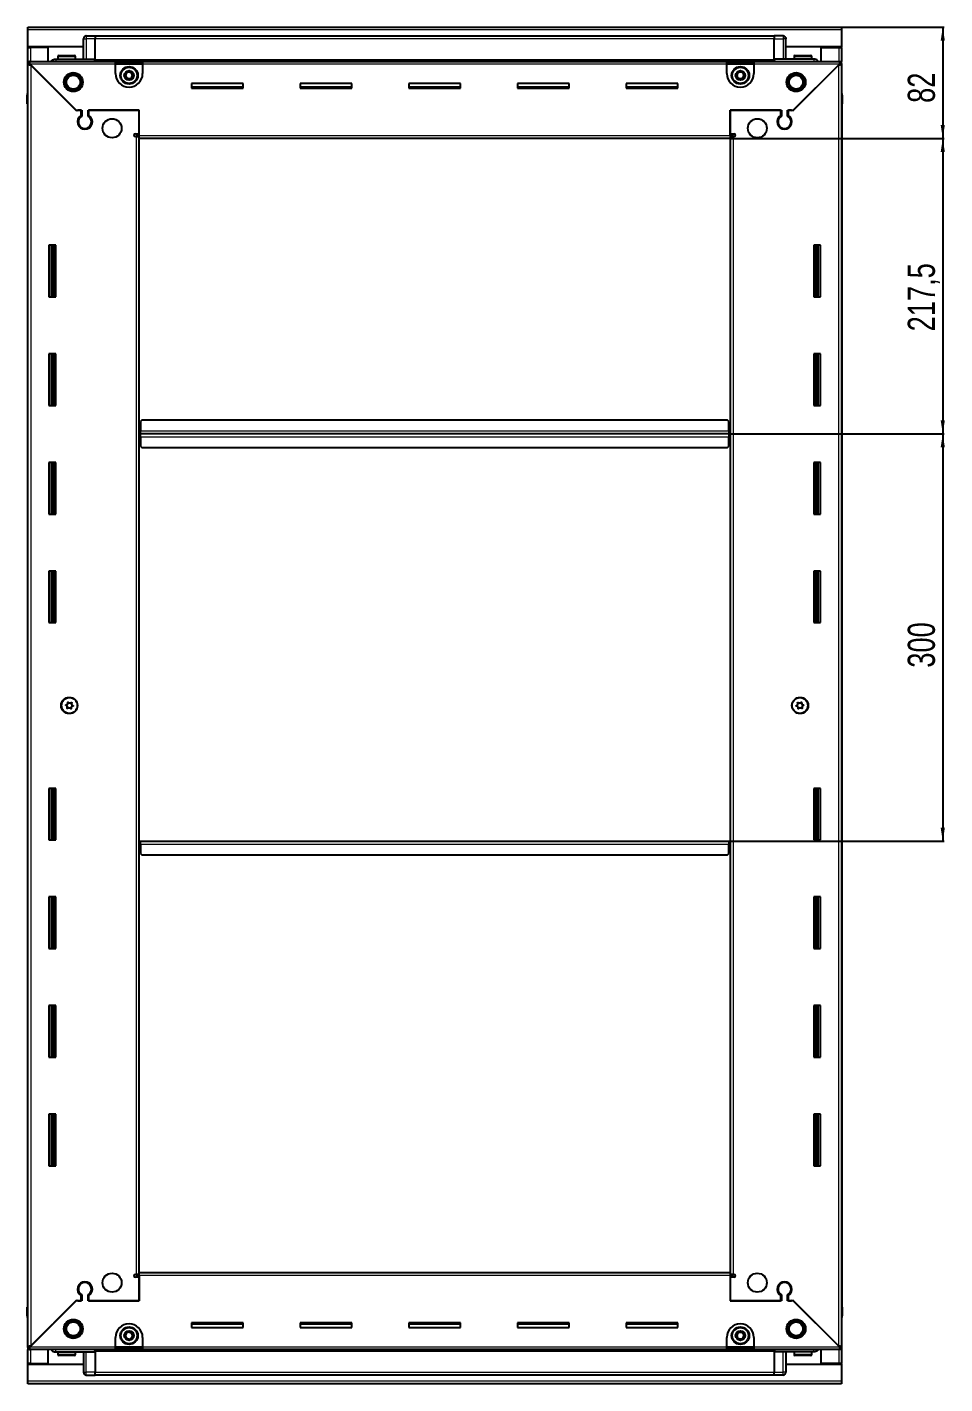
# Model space of a CAD drawing. Header units: millimetres. Extents: x 877 to 3538, y -534 to 1822.
# Drawn here: x 2862 to 3538, y 649 to 1648 of the extents above; entities that cross this region are included whole.
import ezdxf

# ---------------------------------------------------------------- set-up
doc = ezdxf.new("R2010")
doc.units = ezdxf.units.MM
doc.layers.add('FORMAT', color=7, linetype='Continuous')
doc.styles.add('SLDTEXTSTYLE0', font='TXT', dxfattribs={"width": 0.75})
doc.dimstyles.new('SLDDIMSTYLE0', dxfattribs={"dimtxt": 20, "dimasz": 10, "dimexe": 0, "dimexo": 0.0625, "dimgap": 5, "dimtad": 2, "dimdec": 1, "dimrnd": 1e-09, "dimzin": 12, "dimdsep": 46, "dimtxsty": 'SLDTEXTSTYLE0', "dimsah": 1, "dimcen": 0.09, "dimadec": 0, "dimazin": 3, "dimtfac": 1, "dimtofl": 0, "dimtmove": 0, "dimatfit": 3, "dimfxl": 0, "dimfrac": 2, "dimtolj": 1, "dimtzin": 12, "dimarcsym": 0})

# ---------------------------------------------------------------- blocks, each defined once
blk = doc.blocks.new('_D_6')
at = {"layer": 'FORMAT'}
for p, q in [((3461.74, 1647.66), (3537.23, 1647.66)), ((3536.23, 1647.66), (3536.23, 1565.66)), ((3379.74, 1565.66), (3537.23, 1565.66))]:
    blk.add_line(p, q, dxfattribs=at)
for points in [[(3536.23, 1647.66), (3534.69, 1637.66), (3537.77, 1637.66)], [(3536.23, 1565.66), (3537.77, 1575.66), (3534.69, 1575.66)]]:
    blk.add_solid(points, dxfattribs=at)
at = {"layer": 'FORMAT', "insert": (3510.45, 1591.88), "char_height": 20, "attachment_point": 1, "rotation": 90, "style": 'SLDTEXTSTYLE0'}
blk.add_mtext('82', dxfattribs=at)
blk = doc.blocks.new('_D_7')
at = {"layer": 'FORMAT'}
for p, q in [((3379.74, 1565.66), (3537.23, 1565.66)), ((3536.23, 1565.66), (3536.23, 1348.16)), ((3378.74, 1348.16), (3537.23, 1348.16))]:
    blk.add_line(p, q, dxfattribs=at)
for points in [[(3536.23, 1565.66), (3534.69, 1555.66), (3537.77, 1555.66)], [(3536.23, 1348.16), (3537.77, 1358.16), (3534.69, 1358.16)]]:
    blk.add_solid(points, dxfattribs=at)
at = {"layer": 'FORMAT', "insert": (3510.45, 1423.66), "char_height": 20, "attachment_point": 1, "rotation": 90, "style": 'SLDTEXTSTYLE0'}
blk.add_mtext('217,5', dxfattribs=at)
blk = doc.blocks.new('_D_8')
at = {"layer": 'FORMAT'}
for p, q in [((3378.74, 1348.16), (3537.23, 1348.16)), ((3536.23, 1348.16), (3536.23, 1048.16)), ((3378.74, 1048.16), (3537.23, 1048.16))]:
    blk.add_line(p, q, dxfattribs=at)
for points in [[(3536.23, 1348.16), (3534.69, 1338.16), (3537.77, 1338.16)], [(3536.23, 1048.16), (3537.77, 1058.16), (3534.69, 1058.16)]]:
    blk.add_solid(points, dxfattribs=at)
at = {"layer": 'FORMAT', "insert": (3510.45, 1175.99), "char_height": 20, "attachment_point": 1, "rotation": 90, "style": 'SLDTEXTSTYLE0'}
blk.add_mtext('300', dxfattribs=at)

msp = doc.modelspace()

# ---------------------------------------------------------------- linework, layer by layer
at = {"color": 7, "linetype": 'Continuous', "lineweight": 25}
for p, q in [((2862.73, 1647.66), (3461.73, 1647.66)), ((2862.73, 1645.56), (2862.73, 1647.66)), ((2862.73, 1633.16), (2862.73, 1645.56)), ((2903.73, 1624.16), (2903.73, 1639.16)), ((2904.41, 1640.66), (2904.41, 1640.66)), ((2905.73, 1641.16), (2912.23, 1641.16)), ((2905.73, 1641.16), (2912.23, 1641.16)), ((2912.23, 1641.16), (2912.23, 1641.16)), ((2912.23, 1641.16), (2912.23, 1641.16)), ((2912.23, 1641.16), (2912.23, 1639.16)), ((3412.23, 1641.01), (2912.23, 1641.01)), ((2912.23, 1624.16), (2912.23, 1639.16)), ((3412.23, 1641.16), (3412.23, 1641.16)), ((3418.73, 1641.16), (3412.23, 1641.16)), ((3418.73, 1641.16), (3412.23, 1641.16)), ((3412.23, 1641.16), (3412.23, 1639.16)), ((3412.23, 1624.16), (3412.23, 1639.16)), ((3420.73, 1639.16), (3420.73, 1639.16)), ((3420.73, 1624.16), (3420.73, 1639.16)), ((3461.73, 1647.66), (3461.73, 1645.56)), ((3461.73, 1645.56), (3461.73, 1633.16)), ((2903.73, 1633.16), (2862.73, 1633.16)), ((2862.73, 1632.66), (2862.73, 1633.16)), ((2862.73, 1622.41), (2862.73, 1632.66)), ((2862.73, 1632.66), (2864.83, 1632.66)), ((2864.23, 1632.66), (2864.23, 1633.16)), ((2877.73, 1632.66), (2864.83, 1632.66)), ((2877.73, 1622.41), (2877.73, 1632.66)), ((3461.73, 1633.16), (3420.73, 1633.16)), ((3446.73, 1632.66), (3459.63, 1632.66)), ((3446.73, 1622.41), (3446.73, 1632.66)), ((3459.63, 1632.66), (3461.73, 1632.66)), ((3460.23, 1632.66), (3460.23, 1633.16)), ((3461.73, 1632.66), (3461.73, 1633.16)), ((3461.73, 1632.66), (3461.73, 1622.41)), ((2862.73, 1620.91), (2862.73, 1622.41)), ((2862.73, 1622.41), (2863.73, 1622.41)), ((2862.73, 1620.41), (2862.73, 1620.91)), ((2862.73, 1620.91), (2863.73, 1620.91)), ((2862.73, 675.91), (2862.73, 1620.41)), ((2864.23, 1620.41), (2862.73, 1620.41)), ((2863.73, 1620.91), (2863.73, 1622.41)), ((2863.73, 1622.41), (2927.23, 1622.41)), ((2864.33, 1620.31), (2898.23, 1586.41)), ((2898.93, 1585.71), (2864.83, 1619.81)), ((2883.23, 1624.16), (2912.23, 1624.16)), ((2884.73, 1626.06), (2884.73, 1624.16)), ((2885.53, 1626.86), (2896.93, 1626.86)), ((2897.73, 1624.16), (2897.73, 1626.06)), ((2912.16, 1622.41), (2912.23, 1624.13)), ((2912.23, 1624.16), (2912.23, 1623.66)), ((2912.23, 1623.01), (3412.23, 1623.01)), ((2927.23, 1620.31), (2927.23, 1622.41)), ((2927.23, 1622.41), (2947.23, 1622.41)), ((2927.23, 1620.91), (2947.23, 1620.91)), ((2927.23, 1613.41), (2927.23, 1620.31)), ((2947.23, 1622.41), (3377.23, 1622.41)), ((2947.23, 1622.41), (2947.23, 1620.31)), ((2947.23, 1620.31), (2947.23, 1613.41)), ((3377.23, 1620.31), (3377.23, 1622.41)), ((3377.23, 1622.41), (3397.23, 1622.41)), ((3377.23, 1620.91), (3397.23, 1620.91)), ((3377.23, 1613.41), (3377.23, 1620.31)), ((3397.23, 1622.41), (3460.73, 1622.41)), ((3397.23, 1622.41), (3397.23, 1620.31)), ((3397.23, 1620.31), (3397.23, 1613.41)), ((3412.23, 1624.16), (3412.23, 1623.66)), ((3441.23, 1624.16), (3412.23, 1624.16)), ((3412.23, 1624.13), (3412.31, 1622.41)), ((3459.63, 1619.81), (3425.53, 1585.71)), ((3426.23, 1586.41), (3460.13, 1620.31)), ((3426.73, 1626.06), (3426.73, 1624.16)), ((3427.53, 1626.86), (3438.93, 1626.86)), ((3439.73, 1624.16), (3439.73, 1626.06)), ((3460.23, 1620.41), (3461.73, 1620.41)), ((3460.73, 1620.91), (3460.73, 1622.41)), ((3460.73, 1622.41), (3461.73, 1622.41)), ((3460.73, 1620.91), (3461.73, 1620.91)), ((3461.73, 1620.91), (3461.73, 1622.41)), ((3461.73, 1620.91), (3461.73, 1620.41)), ((3461.73, 1620.41), (3461.73, 675.91)), ((3021.23, 1606.16), (2983.23, 1606.16)), ((2983.23, 1606.16), (2983.23, 1602.66)), ((3021.23, 1603.41), (2983.23, 1603.41)), ((2983.23, 1602.66), (3021.23, 1602.66)), ((3021.23, 1602.66), (3021.23, 1606.16)), ((3101.23, 1606.16), (3063.23, 1606.16)), ((3063.23, 1606.16), (3063.23, 1602.66)), ((3101.23, 1603.41), (3063.23, 1603.41)), ((3063.23, 1602.66), (3101.23, 1602.66)), ((3101.23, 1602.66), (3101.23, 1606.16)), ((3181.23, 1606.16), (3143.23, 1606.16)), ((3143.23, 1606.16), (3143.23, 1602.66)), ((3181.23, 1603.41), (3143.23, 1603.41)), ((3143.23, 1602.66), (3181.23, 1602.66)), ((3181.23, 1602.66), (3181.23, 1606.16)), ((3261.23, 1606.16), (3223.23, 1606.16)), ((3223.23, 1606.16), (3223.23, 1602.66)), ((3261.23, 1603.41), (3223.23, 1603.41)), ((3223.23, 1602.66), (3261.23, 1602.66)), ((3261.23, 1602.66), (3261.23, 1606.16)), ((3341.23, 1606.16), (3303.23, 1606.16)), ((3303.23, 1606.16), (3303.23, 1602.66)), ((3341.23, 1603.41), (3303.23, 1603.41)), ((3303.23, 1602.66), (3341.23, 1602.66)), ((3341.23, 1602.66), (3341.23, 1606.16)), ((3461.73, 1598.98), (3461.73, 1598.98)), ((2862.23, 1597.66), (2862.23, 1591.16)), ((2862.23, 1591.16), (2862.23, 1597.66)), ((2862.23, 1591.16), (2862.23, 1591.16)), ((2862.73, 1591.16), (2862.23, 1591.16)), ((2862.38, 1591.16), (2862.38, 705.16)), ((3461.73, 1591.16), (3462.23, 1591.16)), ((3462.08, 705.16), (3462.08, 1591.16)), ((3462.23, 1597.66), (3462.23, 1591.16)), ((3462.23, 1591.16), (3462.23, 1597.66)), ((3462.23, 1591.16), (3462.23, 1591.16)), ((3462.23, 1591.16), (3462.23, 1591.16)), ((2898.23, 1586.41), (2902.43, 1586.41)), ((2899.63, 1586.41), (2898.93, 1585.71)), ((2901.73, 1586.41), (2899.63, 1586.41)), ((2901.73, 1586.41), (2901.73, 1582.52)), ((2902.43, 1586.41), (2902.43, 1582.12)), ((2907.03, 1586.41), (2944.73, 1586.41)), ((2907.03, 1582.12), (2907.03, 1586.41)), ((2907.73, 1582.52), (2907.73, 1586.41)), ((2944.73, 1586.41), (2907.73, 1586.41)), ((2944.73, 1567.76), (2944.73, 1586.41)), ((2944.73, 1569.16), (2944.73, 1586.41)), ((3379.73, 1586.41), (3417.43, 1586.41)), ((3379.73, 1567.76), (3379.73, 1586.41)), ((3379.73, 1586.41), (3379.73, 1569.16)), ((3416.73, 1586.41), (3379.73, 1586.41)), ((3416.73, 1586.41), (3416.73, 1582.52)), ((3417.43, 1586.41), (3417.43, 1582.12)), ((3422.03, 1586.41), (3426.23, 1586.41)), ((3422.03, 1582.12), (3422.03, 1586.41)), ((3424.83, 1586.41), (3422.73, 1586.41)), ((3422.73, 1582.52), (3422.73, 1586.41)), ((3425.53, 1585.71), (3424.83, 1586.41)), ((2902.73, 1573.55), (2902.73, 1572.79)), ((2941.88, 1569.16), (2944.73, 1569.16)), ((3379.73, 1569.16), (3382.58, 1569.16)), ((3421.73, 1573.55), (3421.73, 1572.79)), ((2942.63, 1567.16), (2941.88, 1567.16)), ((2942.63, 1567.16), (2944.73, 1567.16)), ((2944.73, 1568.16), (2942.73, 1568.16)), ((2942.73, 1568.16), (2942.73, 1567.16)), ((2944.73, 1565.66), (2944.73, 1567.76)), ((3379.73, 1565.66), (2944.73, 1565.66)), ((2944.73, 730.66), (2944.73, 1565.66)), ((3381.73, 1568.16), (3379.73, 1568.16)), ((3379.73, 1567.76), (3379.73, 1565.66)), ((3379.73, 1567.16), (3381.83, 1567.16)), ((3379.73, 1565.66), (3379.73, 730.66)), ((3381.73, 1567.16), (3381.73, 1568.16)), ((3382.58, 1567.16), (3381.83, 1567.16)), ((2883.23, 1487.16), (2878.23, 1487.16)), ((2878.23, 1487.16), (2878.23, 1449.16)), ((2880.38, 1449.16), (2880.38, 1487.16)), ((2882.17, 1449.16), (2882.17, 1487.16)), ((2882.21, 1449.16), (2882.21, 1487.16)), ((2883.23, 1449.16), (2883.23, 1487.16)), ((3441.23, 1487.16), (3441.23, 1449.16)), ((3446.23, 1487.16), (3441.23, 1487.16)), ((3442.25, 1487.16), (3442.25, 1449.16)), ((3442.29, 1487.16), (3442.29, 1449.16)), ((3444.08, 1487.16), (3444.08, 1449.16)), ((3446.23, 1449.16), (3446.23, 1487.16)), ((2878.23, 1449.16), (2883.23, 1449.16)), ((3441.23, 1449.16), (3446.23, 1449.16)), ((2883.23, 1407.16), (2878.23, 1407.16)), ((2878.23, 1407.16), (2878.23, 1369.16)), ((2880.38, 1369.16), (2880.38, 1407.16)), ((2882.17, 1369.16), (2882.17, 1407.16)), ((2882.21, 1369.16), (2882.21, 1407.16)), ((2883.23, 1369.16), (2883.23, 1407.16)), ((3441.23, 1407.16), (3441.23, 1369.16)), ((3446.23, 1407.16), (3441.23, 1407.16)), ((3442.25, 1407.16), (3442.25, 1369.16)), ((3442.29, 1407.16), (3442.29, 1369.16)), ((3444.08, 1407.16), (3444.08, 1369.16)), ((3446.23, 1369.16), (3446.23, 1407.16)), ((2878.23, 1369.16), (2883.23, 1369.16)), ((3441.23, 1369.16), (3446.23, 1369.16)), ((2945.73, 1351.01), (2945.48, 1351.01)), ((2945.48, 1351.01), (2945.48, 1348.16)), ((2946.73, 1358.16), (2945.73, 1357.16)), ((2945.73, 1357.16), (2945.73, 1350.26)), ((2945.73, 1348.16), (2945.73, 1350.26)), ((3377.73, 1358.16), (2946.73, 1358.16)), ((3378.73, 1357.16), (3377.73, 1358.16)), ((3378.73, 1350.26), (3378.73, 1357.16)), ((3378.98, 1351.01), (3378.73, 1351.01)), ((3378.73, 1350.26), (3378.73, 1348.16)), ((3378.98, 1348.16), (3378.98, 1351.01)), ((2945.48, 1348.16), (2944.73, 1348.16)), ((2945.48, 1348.16), (2945.48, 1345.31)), ((2945.48, 1345.31), (2945.73, 1345.31)), ((2945.73, 1346.06), (2945.73, 1348.16)), ((3378.73, 1348.16), (2945.73, 1348.16)), ((2945.73, 1346.06), (2945.73, 1339.16)), ((2945.73, 1339.16), (2946.73, 1338.16)), ((3377.73, 1338.16), (3378.73, 1339.16)), ((3378.73, 1348.16), (3378.73, 1346.06)), ((3378.73, 1339.16), (3378.73, 1346.06)), ((3378.73, 1345.31), (3378.98, 1345.31)), ((3378.98, 1345.31), (3378.98, 1348.16)), ((3379.73, 1348.16), (3378.98, 1348.16)), ((2946.73, 1338.16), (3377.73, 1338.16)), ((2883.23, 1327.16), (2878.23, 1327.16)), ((2878.23, 1327.16), (2878.23, 1289.16)), ((2880.38, 1289.16), (2880.38, 1327.16)), ((2882.17, 1289.16), (2882.17, 1327.16)), ((2882.21, 1289.16), (2882.21, 1327.16)), ((2883.23, 1289.16), (2883.23, 1327.16)), ((3441.23, 1327.16), (3441.23, 1289.16)), ((3446.23, 1327.16), (3441.23, 1327.16)), ((3442.25, 1327.16), (3442.25, 1289.16)), ((3442.29, 1327.16), (3442.29, 1289.16)), ((3444.08, 1327.16), (3444.08, 1289.16)), ((3446.23, 1289.16), (3446.23, 1327.16)), ((2878.23, 1289.16), (2883.23, 1289.16)), ((3441.23, 1289.16), (3446.23, 1289.16)), ((2883.23, 1247.16), (2878.23, 1247.16)), ((2878.23, 1247.16), (2878.23, 1209.16)), ((2880.38, 1209.16), (2880.38, 1247.16)), ((2882.17, 1209.16), (2882.17, 1247.16)), ((2882.21, 1209.16), (2882.21, 1247.16)), ((2883.23, 1209.16), (2883.23, 1247.16)), ((3441.23, 1247.16), (3441.23, 1209.16)), ((3446.23, 1247.16), (3441.23, 1247.16)), ((3442.25, 1247.16), (3442.25, 1209.16)), ((3442.29, 1247.16), (3442.29, 1209.16)), ((3444.08, 1247.16), (3444.08, 1209.16)), ((3446.23, 1209.16), (3446.23, 1247.16)), ((2878.23, 1209.16), (2883.23, 1209.16)), ((3441.23, 1209.16), (3446.23, 1209.16)), ((2883.23, 1087.16), (2878.23, 1087.16)), ((2878.23, 1087.16), (2878.23, 1049.16)), ((2880.38, 1049.16), (2880.38, 1087.16)), ((2882.17, 1049.16), (2882.17, 1087.16)), ((2882.21, 1049.16), (2882.21, 1087.16)), ((2883.23, 1049.16), (2883.23, 1087.16)), ((3441.23, 1087.16), (3441.23, 1049.16)), ((3446.23, 1087.16), (3441.23, 1087.16)), ((3442.25, 1087.16), (3442.25, 1049.16)), ((3442.29, 1087.16), (3442.29, 1049.16)), ((3444.08, 1087.16), (3444.08, 1049.16)), ((3446.23, 1049.16), (3446.23, 1087.16)), ((2878.23, 1049.16), (2883.23, 1049.16)), ((3441.23, 1049.16), (3446.23, 1049.16)), ((2944.73, 1048.16), (2945.48, 1048.16)), ((2945.48, 1048.16), (2945.48, 1045.31)), ((2945.48, 1045.31), (2945.73, 1045.31)), ((2945.73, 1048.16), (3378.73, 1048.16)), ((2945.73, 1046.06), (2945.73, 1048.16)), ((2945.73, 1046.06), (2945.73, 1039.16)), ((2945.73, 1039.16), (2946.73, 1038.16)), ((3377.73, 1038.16), (3378.73, 1039.16)), ((3378.73, 1048.16), (3378.73, 1046.06)), ((3378.73, 1039.16), (3378.73, 1046.06)), ((3378.73, 1045.31), (3378.98, 1045.31)), ((3378.98, 1045.31), (3378.98, 1048.16)), ((3378.98, 1048.16), (3379.73, 1048.16)), ((2946.73, 1038.16), (3377.73, 1038.16)), ((2883.23, 1007.16), (2878.23, 1007.16)), ((2878.23, 1007.16), (2878.23, 969.16)), ((2880.38, 969.16), (2880.38, 1007.16)), ((2882.17, 969.16), (2882.17, 1007.16)), ((2882.21, 969.16), (2882.21, 1007.16)), ((2883.23, 969.16), (2883.23, 1007.16)), ((3441.23, 1007.16), (3441.23, 969.16)), ((3446.23, 1007.16), (3441.23, 1007.16)), ((3442.25, 1007.16), (3442.25, 969.16)), ((3442.29, 1007.16), (3442.29, 969.16)), ((3444.08, 1007.16), (3444.08, 969.16)), ((3446.23, 969.16), (3446.23, 1007.16)), ((2878.23, 969.16), (2883.23, 969.16)), ((3441.23, 969.16), (3446.23, 969.16)), ((2883.23, 927.16), (2878.23, 927.16)), ((2878.23, 927.16), (2878.23, 889.16)), ((2880.38, 889.16), (2880.38, 927.16)), ((2882.17, 889.16), (2882.17, 927.16)), ((2882.21, 889.16), (2882.21, 927.16)), ((2883.23, 889.16), (2883.23, 927.16)), ((3441.23, 927.16), (3441.23, 889.16)), ((3446.23, 927.16), (3441.23, 927.16)), ((3442.25, 927.16), (3442.25, 889.16)), ((3442.29, 927.16), (3442.29, 889.16)), ((3444.08, 927.16), (3444.08, 889.16)), ((3446.23, 889.16), (3446.23, 927.16)), ((2878.23, 889.16), (2883.23, 889.16)), ((3441.23, 889.16), (3446.23, 889.16)), ((2883.23, 847.16), (2878.23, 847.16)), ((2878.23, 847.16), (2878.23, 809.16)), ((2880.38, 809.16), (2880.38, 847.16)), ((2882.17, 809.16), (2882.17, 847.16)), ((2882.21, 809.16), (2882.21, 847.16)), ((2883.23, 809.16), (2883.23, 847.16)), ((3441.23, 847.16), (3441.23, 809.16)), ((3446.23, 847.16), (3441.23, 847.16)), ((3442.25, 847.16), (3442.25, 809.16)), ((3442.29, 847.16), (3442.29, 809.16)), ((3444.08, 847.16), (3444.08, 809.16)), ((3446.23, 809.16), (3446.23, 847.16)), ((2878.23, 809.16), (2883.23, 809.16)), ((3441.23, 809.16), (3446.23, 809.16)), ((2944.73, 730.66), (3379.73, 730.66)), ((2944.73, 728.56), (2944.73, 730.66)), ((3379.73, 730.66), (3379.73, 728.56)), ((2902.73, 723.53), (2902.73, 722.77)), ((2941.88, 729.16), (2942.63, 729.16)), ((2944.73, 727.16), (2941.88, 727.16)), ((2944.73, 729.16), (2942.63, 729.16)), ((2942.73, 729.16), (2942.73, 728.16)), ((2942.73, 728.16), (2944.73, 728.16)), ((2944.73, 728.56), (2944.73, 709.91)), ((2944.73, 709.91), (2944.73, 727.16)), ((3381.83, 729.16), (3379.73, 729.16)), ((3379.73, 728.56), (3379.73, 709.91)), ((3379.73, 728.16), (3381.73, 728.16)), ((3379.73, 727.16), (3379.73, 709.91)), ((3382.58, 727.16), (3379.73, 727.16)), ((3381.73, 728.16), (3381.73, 729.16)), ((3381.83, 729.16), (3382.58, 729.16)), ((3421.73, 723.53), (3421.73, 722.77)), ((2898.23, 709.91), (2864.33, 676.01)), ((2864.83, 676.51), (2898.93, 710.61)), ((2902.43, 709.91), (2898.23, 709.91)), ((2898.93, 710.61), (2899.63, 709.91)), ((2899.63, 709.91), (2901.73, 709.91)), ((2901.73, 713.8), (2901.73, 709.91)), ((2902.43, 714.2), (2902.43, 709.91)), ((2907.03, 709.91), (2907.03, 714.2)), ((2944.73, 709.91), (2907.03, 709.91)), ((2907.73, 709.91), (2907.73, 713.8)), ((2907.73, 709.91), (2944.73, 709.91)), ((3417.43, 709.91), (3379.73, 709.91)), ((3379.73, 709.91), (3416.73, 709.91)), ((3416.73, 713.8), (3416.73, 709.91)), ((3417.43, 714.2), (3417.43, 709.91)), ((3422.03, 709.91), (3422.03, 714.2)), ((3426.23, 709.91), (3422.03, 709.91)), ((3422.73, 709.91), (3422.73, 713.8)), ((3422.73, 709.91), (3424.83, 709.91)), ((3424.83, 709.91), (3425.53, 710.61)), ((3425.53, 710.61), (3459.63, 676.51)), ((3460.13, 676.01), (3426.23, 709.91)), ((2862.23, 705.16), (2862.23, 705.16)), ((2862.23, 698.66), (2862.23, 705.16)), ((2862.23, 705.16), (2862.23, 705.16)), ((2862.23, 705.16), (2862.23, 698.66)), ((2862.73, 705.16), (2862.23, 705.16)), ((3461.73, 705.16), (3462.23, 705.16)), ((3462.23, 705.16), (3462.23, 705.16)), ((3462.23, 698.66), (3462.23, 705.16)), ((3462.23, 705.16), (3462.23, 698.66)), ((2862.73, 697.34), (2862.73, 697.34)), ((3021.23, 693.66), (2983.23, 693.66)), ((2983.23, 693.66), (2983.23, 690.16)), ((2983.23, 692.91), (3021.23, 692.91)), ((2983.23, 690.16), (3021.23, 690.16)), ((3021.23, 690.16), (3021.23, 693.66)), ((3101.23, 693.66), (3063.23, 693.66)), ((3063.23, 693.66), (3063.23, 690.16)), ((3063.23, 692.91), (3101.23, 692.91)), ((3063.23, 690.16), (3101.23, 690.16)), ((3101.23, 690.16), (3101.23, 693.66)), ((3181.23, 693.66), (3143.23, 693.66)), ((3143.23, 693.66), (3143.23, 690.16)), ((3143.23, 692.91), (3181.23, 692.91)), ((3143.23, 690.16), (3181.23, 690.16)), ((3181.23, 690.16), (3181.23, 693.66)), ((3261.23, 693.66), (3223.23, 693.66)), ((3223.23, 693.66), (3223.23, 690.16)), ((3223.23, 692.91), (3261.23, 692.91)), ((3223.23, 690.16), (3261.23, 690.16)), ((3261.23, 690.16), (3261.23, 693.66)), ((3341.23, 693.66), (3303.23, 693.66)), ((3303.23, 693.66), (3303.23, 690.16)), ((3303.23, 692.91), (3341.23, 692.91)), ((3303.23, 690.16), (3341.23, 690.16)), ((3341.23, 690.16), (3341.23, 693.66)), ((2927.23, 676.01), (2927.23, 682.91)), ((2947.23, 682.91), (2947.23, 676.01)), ((3377.23, 676.01), (3377.23, 682.91)), ((3397.23, 682.91), (3397.23, 676.01)), ((2862.73, 675.41), (2862.73, 675.91)), ((2864.23, 675.91), (2862.73, 675.91)), ((2862.73, 675.41), (2862.73, 673.91)), ((2863.73, 675.41), (2862.73, 675.41)), ((2862.73, 663.66), (2862.73, 673.91)), ((2863.73, 673.91), (2862.73, 673.91)), ((2863.73, 675.41), (2863.73, 673.91)), ((2927.23, 673.91), (2863.73, 673.91)), ((2877.73, 663.66), (2877.73, 673.91)), ((2883.23, 672.16), (2912.23, 672.16)), ((2884.73, 672.16), (2884.73, 670.26)), ((2889.3, 669.46), (2885.53, 669.46)), ((2896.93, 669.46), (2889.3, 669.46)), ((2897.73, 670.26), (2897.73, 672.16)), ((2903.73, 672.16), (2903.73, 657.16)), ((2912.23, 672.19), (2912.16, 673.91)), ((3412.23, 673.31), (2912.23, 673.31)), ((2912.23, 672.16), (2912.23, 672.66)), ((2912.23, 672.16), (2912.23, 657.16)), ((2927.23, 673.91), (2927.23, 676.01)), ((2947.23, 675.41), (2927.23, 675.41)), ((2947.23, 673.91), (2927.23, 673.91)), ((2947.23, 676.01), (2947.23, 673.91)), ((3377.23, 673.91), (2947.23, 673.91)), ((3377.23, 673.91), (3377.23, 676.01)), ((3397.23, 675.41), (3377.23, 675.41)), ((3397.23, 673.91), (3377.23, 673.91)), ((3397.23, 676.01), (3397.23, 673.91)), ((3460.73, 673.91), (3397.23, 673.91)), ((3412.31, 673.91), (3412.23, 672.19)), ((3412.23, 672.16), (3412.23, 672.66)), ((3441.23, 672.16), (3412.23, 672.16)), ((3412.23, 672.16), (3412.23, 657.16)), ((3420.73, 672.16), (3420.73, 657.16)), ((3426.73, 672.16), (3426.73, 670.26)), ((3434.52, 669.46), (3427.53, 669.46)), ((3438.93, 669.46), (3434.52, 669.46)), ((3439.73, 670.26), (3439.73, 672.16)), ((3446.73, 663.66), (3446.73, 673.91)), ((3460.23, 675.91), (3461.73, 675.91)), ((3460.73, 675.41), (3460.73, 673.91)), ((3461.73, 675.41), (3460.73, 675.41)), ((3461.73, 673.91), (3460.73, 673.91)), ((3461.73, 675.91), (3461.73, 675.41)), ((3461.73, 675.41), (3461.73, 673.91)), ((3461.73, 673.91), (3461.73, 663.66)), ((2864.83, 663.66), (2862.73, 663.66)), ((2862.73, 663.16), (2862.73, 663.66)), ((2862.73, 663.16), (2903.73, 663.16)), ((2862.73, 650.76), (2862.73, 663.16)), ((2864.23, 663.16), (2864.23, 663.66)), ((2864.83, 663.66), (2877.73, 663.66)), ((3420.73, 663.16), (3461.73, 663.16)), ((3459.63, 663.66), (3446.73, 663.66)), ((3461.73, 663.66), (3459.63, 663.66)), ((3460.23, 663.16), (3460.23, 663.66)), ((3461.73, 663.16), (3461.73, 663.66)), ((3461.73, 663.16), (3461.73, 650.76)), ((2862.73, 648.66), (2862.73, 650.76)), ((2903.73, 657.16), (2903.73, 657.16)), ((2905.73, 655.16), (2912.23, 655.16)), ((2905.73, 655.16), (2912.23, 655.16)), ((2912.23, 655.16), (2912.23, 657.16)), ((2912.23, 655.31), (3412.23, 655.31)), ((2912.23, 655.16), (2912.23, 655.16)), ((3412.23, 655.16), (3412.23, 657.16)), ((3412.23, 655.16), (3412.23, 655.16)), ((3418.73, 655.16), (3412.23, 655.16)), ((3412.23, 655.16), (3412.23, 655.16)), ((3418.73, 655.16), (3412.23, 655.16)), ((3420.05, 655.66), (3420.05, 655.66)), ((3461.73, 650.76), (3461.73, 648.66)), ((3461.73, 648.66), (2862.73, 648.66))]:
    msp.add_line(p, q, dxfattribs=at)
at = {"color": 8, "linetype": 'Continuous', "lineweight": 18}
for p, q in [((3461.73, 1645.56), (2862.73, 1645.56)), ((2903.73, 1639.16), (2905.73, 1639.16)), ((2905.73, 1641.16), (2905.73, 1639.16)), ((2905.73, 1639.16), (2905.73, 1624.16)), ((2912.23, 1639.16), (2905.73, 1639.16)), ((3412.23, 1639.01), (2912.23, 1639.01)), ((3412.23, 1639.16), (3418.73, 1639.16)), ((3418.73, 1641.16), (3418.73, 1639.16)), ((3418.73, 1639.16), (3418.73, 1624.16)), ((3420.73, 1639.16), (3418.73, 1639.16)), ((2864.83, 1632.66), (2864.83, 1633.16)), ((2864.83, 1622.41), (2864.83, 1632.66)), ((3459.63, 1633.16), (3459.63, 1632.66)), ((3459.63, 1632.66), (3459.63, 1622.41)), ((2927.23, 1620.31), (2864.33, 1620.31)), ((2864.83, 1619.81), (2864.83, 676.51)), ((2884.73, 1626.06), (2897.73, 1626.06)), ((3412.23, 1623.66), (2912.23, 1623.66)), ((3412.23, 1622.42), (2912.23, 1622.42)), ((2927.23, 1620.31), (2947.23, 1620.31)), ((3377.23, 1620.31), (2947.23, 1620.31)), ((3377.23, 1620.31), (3397.23, 1620.31)), ((3460.13, 1620.31), (3397.23, 1620.31)), ((3426.73, 1626.06), (3439.73, 1626.06)), ((3459.63, 676.51), (3459.63, 1619.81)), ((2862.73, 1597.66), (2862.23, 1597.66)), ((3461.73, 1597.66), (3462.23, 1597.66)), ((2942.63, 729.16), (2942.63, 1567.16)), ((2944.73, 1567.76), (3379.73, 1567.76)), ((3381.83, 1567.16), (3381.83, 729.16)), ((2879.73, 1487.16), (2879.73, 1449.16)), ((2880.97, 1487.16), (2880.97, 1449.16)), ((3443.49, 1449.16), (3443.49, 1487.16)), ((3444.73, 1449.16), (3444.73, 1487.16)), ((2879.73, 1407.16), (2879.73, 1369.16)), ((2880.97, 1407.16), (2880.97, 1369.16)), ((3443.49, 1369.16), (3443.49, 1407.16)), ((3444.73, 1369.16), (3444.73, 1407.16)), ((3378.73, 1350.26), (2945.73, 1350.26)), ((2945.73, 1346.06), (3378.73, 1346.06)), ((2879.73, 1327.16), (2879.73, 1289.16)), ((2880.97, 1327.16), (2880.97, 1289.16)), ((3443.49, 1289.16), (3443.49, 1327.16)), ((3444.73, 1289.16), (3444.73, 1327.16)), ((2879.73, 1247.16), (2879.73, 1209.16)), ((2880.97, 1247.16), (2880.97, 1209.16)), ((3443.49, 1209.16), (3443.49, 1247.16)), ((3444.73, 1209.16), (3444.73, 1247.16)), ((2879.73, 1087.16), (2879.73, 1049.16)), ((2880.97, 1087.16), (2880.97, 1049.16)), ((3443.49, 1049.16), (3443.49, 1087.16)), ((3444.73, 1049.16), (3444.73, 1087.16)), ((2945.73, 1046.06), (3378.73, 1046.06)), ((2879.73, 1007.16), (2879.73, 969.16)), ((2880.97, 1007.16), (2880.97, 969.16)), ((3443.49, 969.16), (3443.49, 1007.16)), ((3444.73, 969.16), (3444.73, 1007.16)), ((2879.73, 927.16), (2879.73, 889.16)), ((2880.97, 927.16), (2880.97, 889.16)), ((3443.49, 889.16), (3443.49, 927.16)), ((3444.73, 889.16), (3444.73, 927.16)), ((2879.73, 847.16), (2879.73, 809.16)), ((2880.97, 847.16), (2880.97, 809.16)), ((3443.49, 809.16), (3443.49, 847.16)), ((3444.73, 809.16), (3444.73, 847.16)), ((3379.73, 728.56), (2944.73, 728.56)), ((2862.73, 698.66), (2862.23, 698.66)), ((3461.73, 698.66), (3462.23, 698.66)), ((2864.33, 676.01), (2927.23, 676.01)), ((2864.83, 663.66), (2864.83, 673.91)), ((2889.03, 670.26), (2884.73, 670.26)), ((2897.73, 670.26), (2889.03, 670.26)), ((2905.73, 657.16), (2905.73, 672.16)), ((2912.23, 673.89), (3412.23, 673.89)), ((2912.23, 672.66), (3412.23, 672.66)), ((2947.23, 676.01), (2927.23, 676.01)), ((2947.23, 676.01), (3377.23, 676.01)), ((3397.23, 676.01), (3377.23, 676.01)), ((3397.23, 676.01), (3460.13, 676.01)), ((3418.73, 657.16), (3418.73, 672.16)), ((3434.7, 670.26), (3426.73, 670.26)), ((3439.73, 670.26), (3434.7, 670.26)), ((3459.63, 673.91), (3459.63, 663.66)), ((2864.83, 663.16), (2864.83, 663.66)), ((3459.63, 663.66), (3459.63, 663.16)), ((3461.73, 650.76), (2862.73, 650.76)), ((2903.73, 657.16), (2905.73, 657.16)), ((2912.23, 657.16), (2905.73, 657.16)), ((2905.73, 655.16), (2905.73, 657.16)), ((2912.23, 657.31), (3412.23, 657.31)), ((3412.23, 657.16), (3418.73, 657.16)), ((3420.73, 657.16), (3418.73, 657.16)), ((3418.73, 655.16), (3418.73, 657.16))]:
    msp.add_line(p, q, dxfattribs=at)
at = {"color": 7, "linetype": 'Continuous', "lineweight": 25, "flags": 128}
msp.add_lwpolyline([(3420.58, 1639.91), (3420.69, 1639.55), (3420.73, 1639.16)], dxfattribs=at)
at = {"color": 7, "linetype": 'Continuous', "lineweight": 25}
for centre, radius in [((2937.23, 1612.16), 6.5), ((3387.23, 1612.16), 6.5), ((2896.23, 1607.16), 7), ((2896.23, 1607.16), 6.03), ((2896.23, 1607.16), 5.1), ((2937.23, 1612.16), 3.46), ((3387.23, 1612.16), 3.46), ((3428.23, 1607.16), 7), ((3428.23, 1607.16), 6.03), ((3428.23, 1607.16), 5.1), ((2924.73, 1573.16), 7), ((3399.73, 1573.16), 7), ((2893.23, 1148.16), 6), ((2893.38, 1148.16), 5.79), ((2893.38, 1148.16), 1.85), ((3431.23, 1148.16), 6), ((3431.08, 1148.16), 5.79), ((3431.08, 1148.16), 1.85), ((2924.73, 723.16), 7), ((3399.73, 723.16), 7), ((2896.23, 689.16), 7), ((2896.23, 689.16), 6.03), ((2896.23, 689.16), 5.1), ((2937.23, 684.16), 6.5), ((3387.23, 684.16), 6.5), ((3428.23, 689.16), 7), ((3428.23, 689.16), 6.03), ((3428.23, 689.16), 5.1), ((2937.23, 684.16), 3.46), ((3387.23, 684.16), 3.46)]:
    msp.add_circle(centre, radius, dxfattribs=at)
at = {"color": 8, "linetype": 'Continuous', "lineweight": 18}
for centre in [(2937.23, 1612.16), (3387.23, 1612.16), (2937.23, 684.16), (3387.23, 684.16)]:
    msp.add_circle(centre, 5.7, dxfattribs=at)
at = {"color": 7, "linetype": 'Continuous', "lineweight": 25}
for centre, radius, start, end in [((2905.73, 1639.16), 2, 90, 180), ((2905.73, 1639.16), 2, 123.94202, 131.40962), ((2905.73, 1639.16), 2, 90, 108.58003), ((3418.73, 1639.16), 2, 0, 90), ((2885.53, 1626.06), 0.8, 90, 180), ((2896.93, 1626.06), 0.8, 0, 90), ((2903.53, 1624.36), 0.2, 270, 0), ((3420.93, 1624.36), 0.2, 180, 270), ((3427.53, 1626.06), 0.8, 90, 180), ((3438.93, 1626.06), 0.8, 0, 90), ((2937.23, 1613.41), 10, 180, 270), ((2937.23, 1612.16), 2.5, 134.01559, 194.01559), ((2937.23, 1612.16), 2.5, 194.01559, 254.01559), ((2937.23, 1612.16), 2.5, 74.01559, 134.01559), ((2937.23, 1612.16), 2.5, 254.01559, 314.01559), ((2937.23, 1613.41), 10, 270, 0), ((2937.23, 1612.16), 2.5, 14.01559, 74.01559), ((2937.23, 1612.16), 2.5, 314.01559, 14.01559), ((3387.23, 1613.41), 10, 180, 270), ((3387.23, 1612.16), 2.5, 160.11158, 220.11158), ((3387.23, 1612.16), 2.5, 100.11158, 160.11158), ((3387.23, 1612.16), 2.5, 220.11158, 280.11158), ((3387.23, 1612.16), 2.5, 40.11158, 100.11158), ((3387.23, 1613.41), 10, 270, 0), ((3387.23, 1612.16), 2.5, 280.11158, 340.11158), ((3387.23, 1612.16), 2.5, 340.11158, 40.11158), ((2864.23, 1597.66), 2, 138.57492, 180), ((2864.23, 1597.66), 2, 138.59038, 180), ((3460.23, 1597.66), 2, 0, 41.40962), ((2904.73, 1577.91), 5.5, 123.05573, 56.94427), ((2904.73, 1577.91), 4.8, 118.63099, 61.36901), ((3419.73, 1577.91), 5.5, 123.05573, 56.94427), ((3419.73, 1577.91), 4.8, 118.63099, 61.36901), ((2941.88, 1568.16), 1, 90, 270), ((3382.58, 1568.16), 1, 270, 90), ((2904.73, 718.41), 5.5, 303.05573, 236.94427), ((2904.73, 718.41), 4.8, 298.63099, 241.36901), ((2941.88, 728.16), 1, 90, 270), ((3382.58, 728.16), 1, 270, 90), ((3419.73, 718.41), 5.5, 303.05573, 236.94427), ((3419.73, 718.41), 4.8, 298.63099, 241.36901), ((2864.23, 698.66), 2, 180, 221.39416), ((2937.23, 682.91), 10, 90, 180), ((2937.23, 682.91), 10, 0, 90), ((3387.23, 682.91), 10, 90, 180), ((3387.23, 682.91), 10, 0, 90), ((3460.23, 698.66), 2, 318.57492, 360), ((3460.23, 698.66), 2, 318.59038, 0), ((2937.23, 684.16), 2.5, 127.47401, 187.47401), ((2937.23, 684.16), 2.5, 187.47401, 247.47401), ((2937.23, 684.16), 2.5, 67.47401, 127.47401), ((2937.23, 684.16), 2.5, 247.47401, 307.47401), ((2937.23, 684.16), 2.5, 7.47401, 67.47401), ((2937.23, 684.16), 2.5, 307.47401, 7.47401), ((3387.23, 684.16), 2.5, 147.04236, 207.04236), ((3387.23, 684.16), 2.5, 207.04236, 267.04236), ((3387.23, 684.16), 2.5, 87.04236, 147.04236), ((3387.23, 684.16), 2.5, 267.04236, 327.04236), ((3387.23, 684.16), 2.5, 27.04236, 87.04236), ((3387.23, 684.16), 2.5, 327.04236, 27.04236), ((2885.53, 670.26), 0.8, 180, 270), ((2896.93, 670.26), 0.8, 270, 360), ((2903.53, 671.96), 0.2, 0, 90), ((3420.93, 671.96), 0.2, 90, 180), ((3427.53, 670.26), 0.8, 180, 270), ((3438.93, 670.26), 0.8, 270, 360), ((2905.73, 657.16), 2, 180, 270), ((2905.73, 657.16), 2, 180, 270), ((3418.73, 657.16), 2, 270, 0)]:
    msp.add_arc(centre, radius, start, end, dxfattribs=at)
for points, knots in [([(2862.73, 1620.41), (2862.76, 1620.36), (2862.81, 1620.27), (2863.2, 1620.14), (2863.76, 1620.01), (2864.34, 1619.9), (2864.7, 1619.83), (2864.83, 1619.81)], [0, 0, 0, 0, 0.230255, 0.448522, 0.666786, 0.88505, 1, 1, 1, 1]), ([(2864.33, 1620.31), (2864.28, 1620.56), (2864.19, 1621.06), (2864.06, 1621.7), (2863.93, 1622.16), (2863.82, 1622.38), (2863.75, 1622.4), (2863.73, 1622.41)], [0, 0, 0, 0, 0.2302553, 0.4485219, 0.6667858, 0.8850496, 1, 1, 1, 1]), ([(2880.02, 1622.41), (2880.13, 1622.61), (2880.52, 1623.26), (2881.68, 1623.97), (2882.71, 1624.09), (2883.23, 1624.16)], [0, 0, 0, 0, 0.1822499, 0.5911249, 1, 1, 1, 1]), ([(2912.23, 1624.16), (2912.23, 1624.12), (2912.23, 1624.05), (2912.23, 1623.43), (2912.23, 1622.87), (2912.23, 1622.49), (2912.23, 1622.48)], [0, 0, 0, 0, 0.3302662, 0.6605324, 0.9907986, 1, 1, 1, 1]), ([(3412.23, 1624.16), (3412.23, 1624.12), (3412.23, 1624.05), (3412.23, 1623.43), (3412.23, 1622.87), (3412.23, 1622.49), (3412.23, 1622.48)], [0, 0, 0, 0, 0.330266, 0.660532, 0.990799, 1, 1, 1, 1]), ([(3444.44, 1622.41), (3444.33, 1622.61), (3443.94, 1623.26), (3442.78, 1623.97), (3441.75, 1624.09), (3441.23, 1624.16)], [0, 0, 0, 0, 0.18225, 0.591125, 1, 1, 1, 1]), ([(3459.63, 1619.81), (3459.88, 1619.85), (3460.38, 1619.94), (3461.02, 1620.08), (3461.48, 1620.21), (3461.7, 1620.32), (3461.72, 1620.39), (3461.73, 1620.41)], [0, 0, 0, 0, 0.2302553, 0.4485219, 0.6667858, 0.8850496, 1, 1, 1, 1]), ([(3460.73, 1622.41), (3460.68, 1622.38), (3460.59, 1622.33), (3460.46, 1621.94), (3460.33, 1621.38), (3460.22, 1620.8), (3460.15, 1620.43), (3460.13, 1620.31)], [0, 0, 0, 0, 0.230255, 0.448522, 0.666786, 0.88505, 1, 1, 1, 1]), ([(2934.45, 1612.95), (2934.83, 1613.31), (2935.52, 1613.98), (2936.21, 1614.65), (2936.53, 1614.96)], [0, 0, 0, 0, 0.534686, 1, 1, 1, 1]), ([(2935.15, 1610.15), (2935.07, 1610.49), (2934.87, 1611.29), (2934.63, 1612.25), (2934.49, 1612.83), (2934.45, 1612.95)], [0, 0, 0, 0, 0.362901, 0.866875, 1, 1, 1, 1]), ([(2937.93, 1609.36), (2937.43, 1609.5), (2936.51, 1609.77), (2935.58, 1610.03), (2935.15, 1610.15)], [0, 0, 0, 0, 0.534686, 1, 1, 1, 1]), ([(2936.53, 1614.96), (2937.03, 1614.82), (2937.95, 1614.55), (2938.88, 1614.29), (2939.31, 1614.16)], [0, 0, 0, 0, 0.534686, 1, 1, 1, 1]), ([(2940.01, 1611.36), (2939.63, 1611.01), (2938.94, 1610.34), (2938.25, 1609.67), (2937.93, 1609.36)], [0, 0, 0, 0, 0.534686, 1, 1, 1, 1]), ([(2939.31, 1614.16), (2939.34, 1614.04), (2939.48, 1613.46), (2939.72, 1612.5), (2939.92, 1611.7), (2940.01, 1611.36)], [0, 0, 0, 0, 0.1331247, 0.6370994, 1, 1, 1, 1]), ([(3384.39, 1611.65), (3384.43, 1611.77), (3384.63, 1612.33), (3384.97, 1613.27), (3385.25, 1614.04), (3385.37, 1614.37)], [0, 0, 0, 0, 0.133125, 0.637099, 1, 1, 1, 1]), ([(3386.25, 1609.44), (3385.92, 1609.84), (3385.29, 1610.58), (3384.68, 1611.31), (3384.39, 1611.65)], [0, 0, 0, 0, 0.534686, 1, 1, 1, 1]), ([(3385.37, 1614.37), (3385.88, 1614.46), (3386.83, 1614.63), (3387.77, 1614.79), (3388.21, 1614.87)], [0, 0, 0, 0, 0.534686, 1, 1, 1, 1]), ([(3389.09, 1609.95), (3388.58, 1609.86), (3387.63, 1609.69), (3386.69, 1609.52), (3386.25, 1609.44)], [0, 0, 0, 0, 0.5346859, 1, 1, 1, 1]), ([(3388.21, 1614.87), (3388.54, 1614.48), (3389.17, 1613.74), (3389.78, 1613.01), (3390.07, 1612.67)], [0, 0, 0, 0, 0.534686, 1, 1, 1, 1]), ([(3390.07, 1612.67), (3389.95, 1612.34), (3389.67, 1611.57), (3389.34, 1610.63), (3389.13, 1610.07), (3389.09, 1609.95)], [0, 0, 0, 0, 0.362901, 0.866875, 1, 1, 1, 1]), ([(2895.02, 1150.43), (2895.01, 1150.44), (2894.98, 1150.45), (2894.92, 1150.45), (2894.78, 1150.41), (2894.44, 1150.23), (2893.95, 1149.99), (2893.32, 1150.03), (2892.89, 1150.3), (2892.58, 1150.54), (2892.38, 1150.68), (2892.29, 1150.72), (2892.25, 1150.72), (2892.22, 1150.71), (2892.2, 1150.69), (2892.16, 1150.63), (2892.12, 1150.36), (2892.11, 1149.89), (2891.94, 1149.2), (2891.34, 1148.81), (2890.89, 1148.66), (2890.65, 1148.53), (2890.61, 1148.48), (2890.59, 1148.45), (2890.59, 1148.42), (2890.61, 1148.38), (2890.63, 1148.35), (2890.69, 1148.29), (2890.87, 1148.16), (2891.19, 1147.95), (2891.59, 1147.62), (2891.83, 1147.03), (2891.75, 1146.5), (2891.69, 1146.11), (2891.7, 1145.96), (2891.72, 1145.91), (2891.74, 1145.88), (2891.78, 1145.87), (2891.84, 1145.87), (2891.98, 1145.91), (2892.32, 1146.09), (2892.81, 1146.33), (2893.44, 1146.29), (2893.88, 1146.02), (2894.18, 1145.77), (2894.38, 1145.63), (2894.47, 1145.6), (2894.51, 1145.6), (2894.54, 1145.61), (2894.56, 1145.63), (2894.6, 1145.69), (2894.64, 1145.96), (2894.65, 1146.43), (2894.82, 1147.12), (2895.42, 1147.51), (2895.87, 1147.66), (2896.11, 1147.79), (2896.15, 1147.84), (2896.17, 1147.87), (2896.17, 1147.9), (2896.15, 1147.93), (2896.13, 1147.97), (2896.07, 1148.03), (2895.89, 1148.16), (2895.57, 1148.37), (2895.17, 1148.7), (2894.93, 1149.28), (2895.01, 1149.82), (2895.07, 1150.21), (2895.06, 1150.36), (2895.04, 1150.41), (2895.02, 1150.42), (2895.02, 1150.43)], [0, 0, 0, 0, 0.002009, 0.00442, 0.009365, 0.025528, 0.067705, 0.095786, 0.124646, 0.150342, 0.160519, 0.163394, 0.165697, 0.167245, 0.168874, 0.17077, 0.178606, 0.211994, 0.249994, 0.287995, 0.321383, 0.329219, 0.331115, 0.332744, 0.334292, 0.336217, 0.338535, 0.341318, 0.349662, 0.375358, 0.404217, 0.432298, 0.474475, 0.490639, 0.496669, 0.49844, 0.5, 0.502009, 0.50442, 0.509365, 0.525528, 0.567705, 0.595786, 0.624646, 0.650342, 0.660519, 0.663394, 0.665697, 0.667245, 0.668874, 0.67077, 0.678606, 0.711994, 0.749994, 0.787995, 0.821383, 0.829219, 0.831115, 0.832744, 0.834292, 0.836217, 0.838535, 0.841318, 0.849662, 0.875358, 0.904217, 0.932298, 0.974475, 0.990639, 0.996669, 0.99844, 1, 1, 1, 1]), ([(3429.44, 1150.43), (3429.44, 1150.42), (3429.42, 1150.4), (3429.4, 1150.35), (3429.39, 1150.2), (3429.45, 1149.82), (3429.53, 1149.28), (3429.29, 1148.7), (3428.89, 1148.37), (3428.56, 1148.15), (3428.37, 1148.01), (3428.31, 1147.94), (3428.29, 1147.9), (3428.29, 1147.87), (3428.31, 1147.84), (3428.35, 1147.79), (3428.59, 1147.66), (3429.04, 1147.51), (3429.64, 1147.12), (3429.81, 1146.43), (3429.82, 1145.96), (3429.86, 1145.69), (3429.9, 1145.63), (3429.92, 1145.61), (3429.95, 1145.6), (3429.99, 1145.6), (3430.03, 1145.61), (3430.1, 1145.65), (3430.29, 1145.78), (3430.58, 1146.02), (3431.02, 1146.29), (3431.65, 1146.33), (3432.14, 1146.08), (3432.49, 1145.91), (3432.63, 1145.87), (3432.69, 1145.87), (3432.72, 1145.89), (3432.74, 1145.92), (3432.76, 1145.97), (3432.77, 1146.12), (3432.71, 1146.5), (3432.63, 1147.03), (3432.87, 1147.62), (3433.27, 1147.95), (3433.6, 1148.16), (3433.79, 1148.3), (3433.85, 1148.38), (3433.87, 1148.42), (3433.87, 1148.45), (3433.85, 1148.48), (3433.81, 1148.53), (3433.57, 1148.66), (3433.12, 1148.81), (3432.52, 1149.2), (3432.35, 1149.89), (3432.34, 1150.36), (3432.3, 1150.63), (3432.26, 1150.69), (3432.24, 1150.71), (3432.21, 1150.72), (3432.17, 1150.72), (3432.13, 1150.7), (3432.06, 1150.67), (3431.87, 1150.54), (3431.58, 1150.3), (3431.14, 1150.03), (3430.51, 1149.99), (3430.02, 1150.23), (3429.67, 1150.41), (3429.53, 1150.45), (3429.47, 1150.45), (3429.45, 1150.44), (3429.44, 1150.43)], [0, 0, 0, 0, 0.002009, 0.00442, 0.009365, 0.025528, 0.067705, 0.095786, 0.124646, 0.150342, 0.160519, 0.163394, 0.165697, 0.167245, 0.168874, 0.17077, 0.178606, 0.211994, 0.249994, 0.287995, 0.321383, 0.329219, 0.331115, 0.332744, 0.334292, 0.336217, 0.338535, 0.341318, 0.349662, 0.375358, 0.404217, 0.432298, 0.474475, 0.490639, 0.496669, 0.49844, 0.5, 0.502009, 0.50442, 0.509365, 0.525528, 0.567705, 0.595786, 0.624646, 0.650342, 0.660519, 0.663394, 0.665697, 0.667245, 0.668874, 0.67077, 0.678606, 0.711994, 0.749994, 0.787995, 0.821383, 0.829219, 0.831115, 0.832744, 0.834292, 0.836217, 0.838535, 0.841318, 0.849662, 0.875358, 0.904217, 0.932298, 0.974475, 0.990639, 0.996669, 0.99844, 1, 1, 1, 1]), ([(2934.56, 685.26), (2934.66, 685.34), (2935.14, 685.7), (2935.93, 686.31), (2936.58, 686.81), (2936.85, 687.02)], [0, 0, 0, 0, 0.133125, 0.637099, 1, 1, 1, 1]), ([(2934.94, 682.4), (2934.87, 682.91), (2934.75, 683.87), (2934.62, 684.82), (2934.56, 685.26)], [0, 0, 0, 0, 0.534686, 1, 1, 1, 1]), ([(2937.61, 681.3), (2937.13, 681.49), (2936.24, 681.86), (2935.35, 682.23), (2934.94, 682.4)], [0, 0, 0, 0, 0.534686, 1, 1, 1, 1]), ([(2936.85, 687.02), (2937.33, 686.82), (2938.22, 686.45), (2939.11, 686.09), (2939.52, 685.91)], [0, 0, 0, 0, 0.534686, 1, 1, 1, 1]), ([(2939.9, 683.05), (2939.62, 682.84), (2938.97, 682.34), (2938.18, 681.74), (2937.7, 681.37), (2937.61, 681.3)], [0, 0, 0, 0, 0.362901, 0.866875, 1, 1, 1, 1]), ([(2939.52, 685.91), (2939.59, 685.4), (2939.71, 684.45), (2939.84, 683.5), (2939.9, 683.05)], [0, 0, 0, 0, 0.534686, 1, 1, 1, 1]), ([(3384.35, 684.31), (3384.63, 684.74), (3385.15, 685.55), (3385.67, 686.36), (3385.92, 686.73)], [0, 0, 0, 0, 0.534686, 1, 1, 1, 1]), ([(3385.66, 681.74), (3385.43, 682.2), (3384.99, 683.05), (3384.55, 683.91), (3384.35, 684.31)], [0, 0, 0, 0, 0.534686, 1, 1, 1, 1]), ([(3388.54, 681.59), (3388.2, 681.61), (3387.38, 681.65), (3386.38, 681.7), (3385.78, 681.73), (3385.66, 681.74)], [0, 0, 0, 0, 0.3629006, 0.8668753, 1, 1, 1, 1]), ([(3385.92, 686.73), (3386.04, 686.72), (3386.64, 686.69), (3387.63, 686.64), (3388.46, 686.6), (3388.8, 686.58)], [0, 0, 0, 0, 0.133125, 0.637099, 1, 1, 1, 1]), ([(3390.11, 684.01), (3389.83, 683.58), (3389.31, 682.77), (3388.79, 681.96), (3388.54, 681.59)], [0, 0, 0, 0, 0.534686, 1, 1, 1, 1]), ([(3388.8, 686.58), (3389.03, 686.12), (3389.47, 685.26), (3389.91, 684.41), (3390.11, 684.01)], [0, 0, 0, 0, 0.534686, 1, 1, 1, 1]), ([(2864.83, 676.51), (2864.58, 676.46), (2864.08, 676.37), (2863.44, 676.24), (2862.98, 676.11), (2862.76, 676), (2862.74, 675.93), (2862.73, 675.91)], [0, 0, 0, 0, 0.230255, 0.448522, 0.666786, 0.88505, 1, 1, 1, 1]), ([(2863.73, 673.91), (2863.78, 673.94), (2863.87, 673.99), (2864, 674.38), (2864.13, 674.94), (2864.24, 675.52), (2864.31, 675.88), (2864.33, 676.01)], [0, 0, 0, 0, 0.230255, 0.448522, 0.666786, 0.88505, 1, 1, 1, 1]), ([(2880.02, 673.91), (2880.13, 673.71), (2880.52, 673.06), (2881.68, 672.35), (2882.71, 672.22), (2883.23, 672.16)], [0, 0, 0, 0, 0.18225, 0.591125, 1, 1, 1, 1]), ([(2912.23, 672.16), (2912.23, 672.2), (2912.23, 672.27), (2912.23, 672.89), (2912.23, 673.47), (2912.23, 673.86), (2912.23, 673.89)], [0, 0, 0, 0, 0.324279, 0.648558, 0.972836, 1, 1, 1, 1]), ([(3412.23, 672.16), (3412.23, 672.2), (3412.23, 672.27), (3412.23, 672.89), (3412.23, 673.47), (3412.23, 673.86), (3412.23, 673.89)], [0, 0, 0, 0, 0.324279, 0.648558, 0.972836, 1, 1, 1, 1]), ([(3444.44, 673.91), (3444.33, 673.71), (3443.94, 673.06), (3442.78, 672.35), (3441.75, 672.22), (3441.23, 672.16)], [0, 0, 0, 0, 0.18225, 0.591125, 1, 1, 1, 1]), ([(3461.73, 675.91), (3461.7, 675.95), (3461.65, 676.04), (3461.26, 676.18), (3460.7, 676.31), (3460.12, 676.42), (3459.76, 676.49), (3459.63, 676.51)], [0, 0, 0, 0, 0.230255, 0.448522, 0.666786, 0.88505, 1, 1, 1, 1]), ([(3460.13, 676.01), (3460.18, 675.76), (3460.27, 675.26), (3460.4, 674.62), (3460.53, 674.16), (3460.64, 673.94), (3460.71, 673.92), (3460.73, 673.91)], [0, 0, 0, 0, 0.2302553, 0.4485219, 0.6667858, 0.8850496, 1, 1, 1, 1])]:
    msp.add_open_spline(points, degree=3, knots=knots, dxfattribs=at)
for points in [[(2864.33, 1620.31), (2864.28, 1620.39), (2864.18, 1620.54), (2864.03, 1620.74), (2863.88, 1620.88), (2863.78, 1620.9), (2863.73, 1620.91)], [(2864.23, 1620.41), (2864.24, 1620.36), (2864.26, 1620.26), (2864.4, 1620.11), (2864.59, 1619.96), (2864.75, 1619.86), (2864.83, 1619.81)], [(3459.63, 1619.81), (3459.71, 1619.86), (3459.87, 1619.96), (3460.06, 1620.11), (3460.2, 1620.26), (3460.22, 1620.36), (3460.23, 1620.41)], [(3460.73, 1620.91), (3460.68, 1620.9), (3460.58, 1620.88), (3460.43, 1620.74), (3460.28, 1620.54), (3460.18, 1620.39), (3460.13, 1620.31)], [(2863.73, 675.41), (2863.78, 675.42), (2863.88, 675.44), (2864.03, 675.57), (2864.18, 675.77), (2864.28, 675.93), (2864.33, 676.01)], [(2864.83, 676.51), (2864.75, 676.46), (2864.59, 676.36), (2864.4, 676.21), (2864.26, 676.06), (2864.24, 675.96), (2864.23, 675.91)], [(3460.23, 675.91), (3460.22, 675.96), (3460.2, 676.06), (3460.06, 676.21), (3459.87, 676.36), (3459.71, 676.46), (3459.63, 676.51)], [(3460.13, 676.01), (3460.18, 675.93), (3460.28, 675.77), (3460.43, 675.57), (3460.58, 675.44), (3460.68, 675.42), (3460.73, 675.41)]]:
    msp.add_open_spline(points, degree=3, dxfattribs=at)
at = {"color": 8, "linetype": 'Continuous', "lineweight": 18}
for points, knots in [([(2883.23, 1624.16), (2883.23, 1624.11), (2883.23, 1624.04), (2883.23, 1623.6), (2883.23, 1623.15), (2883.23, 1622.74), (2883.23, 1622.46), (2883.23, 1622.41)], [0, 0, 0, 0, 0.359753, 0.553414, 0.751185, 0.948956, 1, 1, 1, 1]), ([(3441.23, 1624.16), (3441.23, 1624.11), (3441.23, 1624.04), (3441.23, 1623.6), (3441.23, 1623.15), (3441.23, 1622.74), (3441.23, 1622.46), (3441.23, 1622.41)], [0, 0, 0, 0, 0.3597529, 0.5534142, 0.7511852, 0.9489563, 1, 1, 1, 1]), ([(2883.23, 672.16), (2883.23, 672.21), (2883.23, 672.28), (2883.23, 672.71), (2883.23, 673.17), (2883.23, 673.58), (2883.23, 673.85), (2883.23, 673.91)], [0, 0, 0, 0, 0.359753, 0.553414, 0.751185, 0.948956, 1, 1, 1, 1]), ([(3441.23, 672.16), (3441.23, 672.21), (3441.23, 672.28), (3441.23, 672.71), (3441.23, 673.17), (3441.23, 673.58), (3441.23, 673.85), (3441.23, 673.91)], [0, 0, 0, 0, 0.359753, 0.553414, 0.751185, 0.948956, 1, 1, 1, 1])]:
    msp.add_open_spline(points, degree=3, knots=knots, dxfattribs=at)

# ---------------------------------------------------------------- dimensions: what is measured, and where the dimension line sits
at = {"layer": 'FORMAT'}
for base, p1, p2, picture, middle in [((3536.23, 1565.66), (3461.73, 1647.66), (3379.73, 1565.66), '_D_6', (3536.23, 1606.66)), ((3536.23, 1348.16), (3379.73, 1565.66), (3378.73, 1348.16), '_D_7', (3536.23, 1456.91)), ((3536.23, 1048.16), (3378.73, 1348.16), (3378.73, 1048.16), '_D_8', (3536.23, 1198.16))]:
    dim = msp.add_linear_dim(base=base, p1=p1, p2=p2, angle=90, dimstyle='SLDDIMSTYLE0', dxfattribs=at)
    dim.commit()
    dim.dimension.update_dxf_attribs({"geometry": picture, "text_midpoint": middle, "dimtype": 160})

doc.saveas('drawing.dxf')
